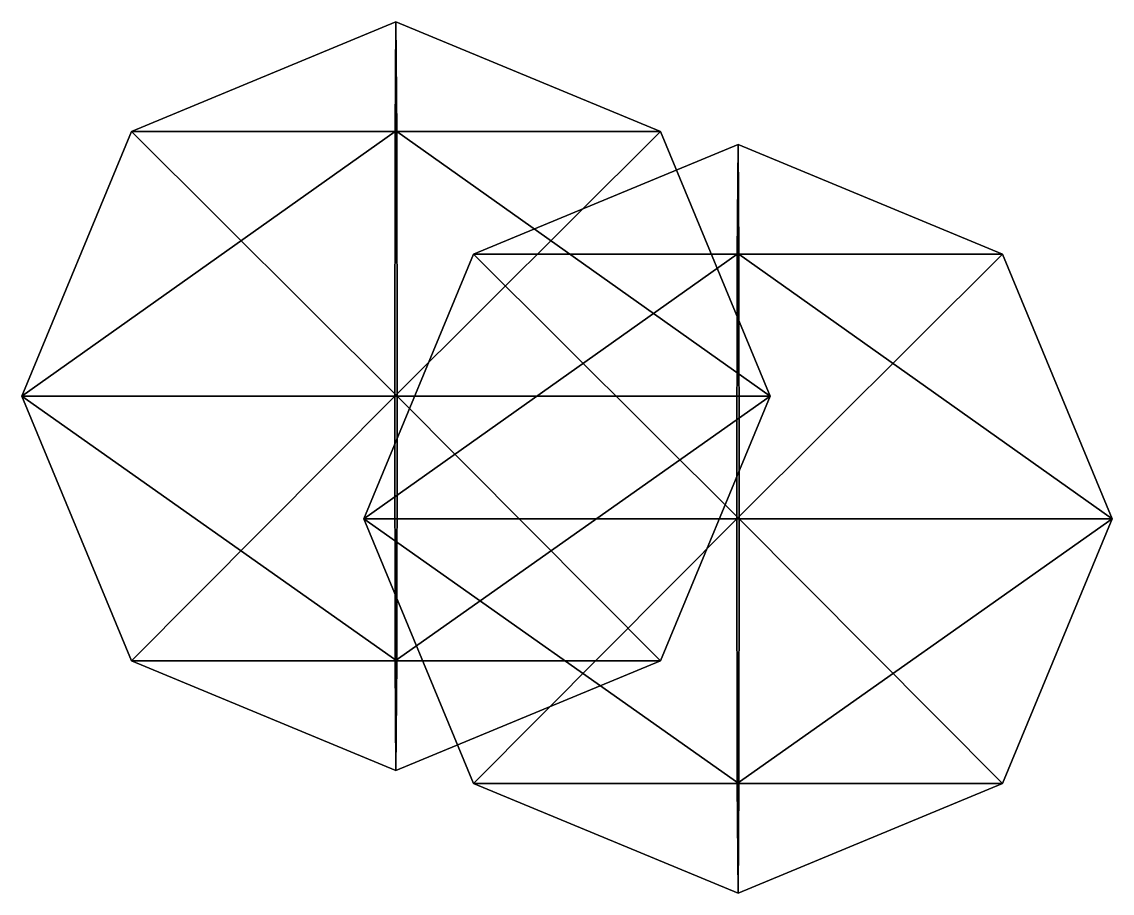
# Model space of a CAD drawing. Header units: metres. Extents: x -221 to 289, y -256 to 250.
# Drawn here: x -192.13 to -180.47, y -205.2 to -195.88 of the extents above; entities that cross this region are included whole.
import ezdxf

# ---------------------------------------------------------------- set-up
doc = ezdxf.new("R2010")
doc.units = ezdxf.units.M

msp = doc.modelspace()

# ---------------------------------------------------------------- linework, layer by layer
for p, q in [((-188.1301, -195.88477, -806.37885), (-190.95851, -197.05634, -806.3694)), ((-188.1301, -195.88477, -806.37885), (-188.13956, -197.05634, -809.2073)), ((-188.1301, -195.88477, -806.37885), (-185.30168, -197.05634, -806.3883)), ((-188.1301, -195.88477, -806.37885), (-188.12064, -197.05634, -803.5504)), ((-190.95851, -197.05634, -806.3694), (-192.13008, -199.88477, -806.3655)), ((-188.13956, -197.05634, -809.2073), (-192.13008, -199.88477, -806.3655)), ((-188.12064, -197.05634, -803.5504), (-190.95851, -197.05634, -806.3694)), ((-190.95851, -197.05634, -806.3694), (-188.13956, -197.05634, -809.2073)), ((-190.95851, -197.05634, -806.3694), (-188.11671, -199.88477, -802.37885)), ((-188.13956, -197.05634, -809.2073), (-188.14348, -199.88477, -810.37885)), ((-185.30168, -197.05634, -806.3883), (-188.14348, -199.88477, -810.37885)), ((-188.13956, -197.05634, -809.2073), (-185.30168, -197.05634, -806.3883)), ((-185.30168, -197.05634, -806.3883), (-188.12064, -197.05634, -803.5504)), ((-188.12064, -197.05634, -803.5504), (-184.13011, -199.88477, -806.3922)), ((-188.12064, -197.05634, -803.5504), (-188.11671, -199.88477, -802.37885)), ((-185.30168, -197.05634, -806.3883), (-184.13011, -199.88477, -806.3922)), ((-184.47287, -197.19757, -836.51965), (-187.30128, -198.36914, -836.5102)), ((-184.47287, -197.19757, -836.51965), (-184.48233, -198.36914, -839.3481)), ((-184.47287, -197.19757, -836.51965), (-181.64445, -198.36914, -836.5291)), ((-184.47287, -197.19757, -836.51965), (-184.46341, -198.36914, -833.6912)), ((-187.30128, -198.36914, -836.5102), (-188.47285, -201.19757, -836.5063)), ((-184.48233, -198.36914, -839.3481), (-188.47285, -201.19757, -836.5063)), ((-184.46341, -198.36914, -833.6912), (-187.30128, -198.36914, -836.5102)), ((-187.30128, -198.36914, -836.5102), (-184.48233, -198.36914, -839.3481)), ((-187.30128, -198.36914, -836.5102), (-184.45949, -201.19757, -832.51965)), ((-184.48233, -198.36914, -839.3481), (-184.48625, -201.19757, -840.51965)), ((-181.64445, -198.36914, -836.5291), (-184.48625, -201.19757, -840.51965)), ((-184.48233, -198.36914, -839.3481), (-181.64445, -198.36914, -836.5291)), ((-181.64445, -198.36914, -836.5291), (-184.46341, -198.36914, -833.6912)), ((-184.46341, -198.36914, -833.6912), (-180.47289, -201.19757, -836.533)), ((-184.46341, -198.36914, -833.6912), (-184.45949, -201.19757, -832.51965)), ((-181.64445, -198.36914, -836.5291), (-180.47289, -201.19757, -836.533)), ((-188.11671, -199.88477, -802.37885), (-192.13008, -199.88477, -806.3655)), ((-192.13008, -199.88477, -806.3655), (-188.14348, -199.88477, -810.37885)), ((-192.13008, -199.88477, -806.3655), (-188.12064, -202.7132, -803.5504)), ((-192.13008, -199.88477, -806.3655), (-190.95851, -202.7132, -806.3694)), ((-188.14348, -199.88477, -810.37885), (-190.95851, -202.7132, -806.3694)), ((-188.14348, -199.88477, -810.37885), (-184.13011, -199.88477, -806.3922)), ((-188.14348, -199.88477, -810.37885), (-188.13956, -202.7132, -809.2073)), ((-184.13011, -199.88477, -806.3922), (-188.13956, -202.7132, -809.2073)), ((-188.11671, -199.88477, -802.37885), (-188.12064, -202.7132, -803.5504)), ((-184.13011, -199.88477, -806.3922), (-188.11671, -199.88477, -802.37885)), ((-188.11671, -199.88477, -802.37885), (-185.30168, -202.7132, -806.3883)), ((-184.13011, -199.88477, -806.3922), (-185.30168, -202.7132, -806.3883)), ((-184.45949, -201.19757, -832.51965), (-188.47285, -201.19757, -836.5063)), ((-188.47285, -201.19757, -836.5063), (-184.48625, -201.19757, -840.51965)), ((-188.47285, -201.19757, -836.5063), (-184.46341, -204.026, -833.6912)), ((-188.47285, -201.19757, -836.5063), (-187.30128, -204.026, -836.5102)), ((-184.48625, -201.19757, -840.51965), (-187.30128, -204.026, -836.5102)), ((-184.48625, -201.19757, -840.51965), (-180.47289, -201.19757, -836.533)), ((-184.48625, -201.19757, -840.51965), (-184.48233, -204.026, -839.3481)), ((-180.47289, -201.19757, -836.533), (-184.48233, -204.026, -839.3481)), ((-184.45949, -201.19757, -832.51965), (-184.46341, -204.026, -833.6912)), ((-180.47289, -201.19757, -836.533), (-184.45949, -201.19757, -832.51965)), ((-184.45949, -201.19757, -832.51965), (-181.64445, -204.026, -836.5291)), ((-180.47289, -201.19757, -836.533), (-181.64445, -204.026, -836.5291)), ((-188.12064, -202.7132, -803.5504), (-190.95851, -202.7132, -806.3694)), ((-190.95851, -202.7132, -806.3694), (-188.13956, -202.7132, -809.2073)), ((-190.95851, -202.7132, -806.3694), (-188.1301, -203.88477, -806.37885)), ((-188.13956, -202.7132, -809.2073), (-185.30168, -202.7132, -806.3883)), ((-188.13956, -202.7132, -809.2073), (-188.1301, -203.88477, -806.37885)), ((-185.30168, -202.7132, -806.3883), (-188.1301, -203.88477, -806.37885)), ((-188.12064, -202.7132, -803.5504), (-188.1301, -203.88477, -806.37885)), ((-185.30168, -202.7132, -806.3883), (-188.12064, -202.7132, -803.5504)), ((-184.46341, -204.026, -833.6912), (-187.30128, -204.026, -836.5102)), ((-187.30128, -204.026, -836.5102), (-184.48233, -204.026, -839.3481)), ((-187.30128, -204.026, -836.5102), (-184.47287, -205.19757, -836.51965)), ((-184.48233, -204.026, -839.3481), (-181.64445, -204.026, -836.5291)), ((-184.48233, -204.026, -839.3481), (-184.47287, -205.19757, -836.51965)), ((-181.64445, -204.026, -836.5291), (-184.47287, -205.19757, -836.51965)), ((-184.46341, -204.026, -833.6912), (-184.47287, -205.19757, -836.51965)), ((-181.64445, -204.026, -836.5291), (-184.46341, -204.026, -833.6912))]:
    msp.add_line(p, q)
for points in [[(-188.12064, -197.05634, -803.5504), (-188.1301, -195.88477, -806.37885), (-190.95851, -197.05634, -806.3694), (-190.9584, -197.05623, -806.36926)], [(-190.95851, -197.05634, -806.3694), (-188.1301, -195.88477, -806.37885), (-188.13956, -197.05634, -809.2073), (-188.13945, -197.05623, -809.20715)], [(-188.13956, -197.05634, -809.2073), (-188.1301, -195.88477, -806.37885), (-185.30168, -197.05634, -806.3883), (-185.30157, -197.05623, -806.3882)], [(-185.30168, -197.05634, -806.3883), (-188.1301, -195.88477, -806.37885), (-188.12064, -197.05634, -803.5504), (-188.12053, -197.05623, -803.5503)], [(-192.13008, -199.88477, -806.3655), (-190.95851, -197.05634, -806.3694), (-188.13956, -197.05634, -809.2073), (-188.13945, -197.05623, -809.20715)], [(-188.11671, -199.88477, -802.37885), (-190.95851, -197.05634, -806.3694), (-192.13008, -199.88477, -806.3655), (-192.12997, -199.88466, -806.36536)], [(-192.13008, -199.88477, -806.3655), (-188.13956, -197.05634, -809.2073), (-188.14348, -199.88477, -810.37885), (-188.14337, -199.88466, -810.3787)], [(-188.11671, -199.88477, -802.37885), (-188.12064, -197.05634, -803.5504), (-190.95851, -197.05634, -806.3694), (-190.9584, -197.05623, -806.36926)], [(-188.14348, -199.88477, -810.37885), (-188.13956, -197.05634, -809.2073), (-185.30168, -197.05634, -806.3883), (-185.30157, -197.05623, -806.3882)], [(-188.14348, -199.88477, -810.37885), (-185.30168, -197.05634, -806.3883), (-184.13011, -199.88477, -806.3922), (-184.13, -199.88466, -806.3921)], [(-184.13011, -199.88477, -806.3922), (-185.30168, -197.05634, -806.3883), (-188.12064, -197.05634, -803.5504), (-188.12053, -197.05623, -803.5503)], [(-184.13011, -199.88477, -806.3922), (-188.12064, -197.05634, -803.5504), (-188.11671, -199.88477, -802.37885), (-188.11661, -199.88466, -802.3787)], [(-184.46341, -198.36914, -833.6912), (-184.47287, -197.19757, -836.51965), (-187.30128, -198.36914, -836.5102), (-187.30118, -198.36903, -836.5101)], [(-187.30128, -198.36914, -836.5102), (-184.47287, -197.19757, -836.51965), (-184.48233, -198.36914, -839.3481), (-184.48222, -198.36903, -839.34796)], [(-184.48233, -198.36914, -839.3481), (-184.47287, -197.19757, -836.51965), (-181.64445, -198.36914, -836.5291), (-181.64435, -198.36903, -836.529)], [(-181.64445, -198.36914, -836.5291), (-184.47287, -197.19757, -836.51965), (-184.46341, -198.36914, -833.6912), (-184.4633, -198.36903, -833.6911)], [(-188.47285, -201.19757, -836.5063), (-187.30128, -198.36914, -836.5102), (-184.48233, -198.36914, -839.3481), (-184.48222, -198.36903, -839.34796)], [(-184.45949, -201.19757, -832.51965), (-187.30128, -198.36914, -836.5102), (-188.47285, -201.19757, -836.5063), (-188.47275, -201.19746, -836.50616)], [(-188.47285, -201.19757, -836.5063), (-184.48233, -198.36914, -839.3481), (-184.48625, -201.19757, -840.51965), (-184.48615, -201.19746, -840.51953)], [(-184.45949, -201.19757, -832.51965), (-184.46341, -198.36914, -833.6912), (-187.30128, -198.36914, -836.5102), (-187.30118, -198.36903, -836.5101)], [(-184.48625, -201.19757, -840.51965), (-184.48233, -198.36914, -839.3481), (-181.64445, -198.36914, -836.5291), (-181.64435, -198.36903, -836.529)], [(-184.48625, -201.19757, -840.51965), (-181.64445, -198.36914, -836.5291), (-180.47289, -201.19757, -836.533), (-180.47278, -201.19746, -836.5329)], [(-180.47289, -201.19757, -836.533), (-181.64445, -198.36914, -836.5291), (-184.46341, -198.36914, -833.6912), (-184.4633, -198.36903, -833.6911)], [(-180.47289, -201.19757, -836.533), (-184.46341, -198.36914, -833.6912), (-184.45949, -201.19757, -832.51965), (-184.45938, -201.19746, -832.51953)], [(-188.14348, -199.88477, -810.37885), (-188.14348, -199.88477, -810.37885), (-192.13008, -199.88477, -806.3655), (-192.12997, -199.88466, -806.36536)], [(-188.12064, -202.7132, -803.5504), (-188.11671, -199.88477, -802.37885), (-192.13008, -199.88477, -806.3655), (-192.12997, -199.88466, -806.36536)], [(-190.95851, -202.7132, -806.3694), (-192.13008, -199.88477, -806.3655), (-188.14348, -199.88477, -810.37885), (-188.14337, -199.88466, -810.3787)], [(-188.12064, -202.7132, -803.5504), (-192.13008, -199.88477, -806.3655), (-190.95851, -202.7132, -806.3694), (-190.9584, -202.71309, -806.36926)], [(-190.95851, -202.7132, -806.3694), (-188.14348, -199.88477, -810.37885), (-188.13956, -202.7132, -809.2073), (-188.13945, -202.71309, -809.20715)], [(-188.13956, -202.7132, -809.2073), (-188.14348, -199.88477, -810.37885), (-184.13011, -199.88477, -806.3922), (-184.13, -199.88466, -806.3921)], [(-188.13956, -202.7132, -809.2073), (-184.13011, -199.88477, -806.3922), (-185.30168, -202.7132, -806.3883), (-185.30157, -202.71309, -806.3882)], [(-185.30168, -202.7132, -806.3883), (-188.11671, -199.88477, -802.37885), (-188.12064, -202.7132, -803.5504), (-188.12053, -202.71309, -803.5503)], [(-185.30168, -202.7132, -806.3883), (-184.13011, -199.88477, -806.3922), (-188.11671, -199.88477, -802.37885), (-188.11661, -199.88466, -802.3787)], [(-184.48625, -201.19757, -840.51965), (-184.48625, -201.19757, -840.51965), (-188.47285, -201.19757, -836.5063), (-188.47275, -201.19746, -836.50616)], [(-184.46341, -204.026, -833.6912), (-184.45949, -201.19757, -832.51965), (-188.47285, -201.19757, -836.5063), (-188.47275, -201.19746, -836.50616)], [(-187.30128, -204.026, -836.5102), (-188.47285, -201.19757, -836.5063), (-184.48625, -201.19757, -840.51965), (-184.48615, -201.19746, -840.51953)], [(-184.46341, -204.026, -833.6912), (-188.47285, -201.19757, -836.5063), (-187.30128, -204.026, -836.5102), (-187.30118, -204.0259, -836.5101)], [(-187.30128, -204.026, -836.5102), (-184.48625, -201.19757, -840.51965), (-184.48233, -204.026, -839.3481), (-184.48222, -204.0259, -839.34796)], [(-184.48233, -204.026, -839.3481), (-184.48625, -201.19757, -840.51965), (-180.47289, -201.19757, -836.533), (-180.47278, -201.19746, -836.5329)], [(-184.48233, -204.026, -839.3481), (-180.47289, -201.19757, -836.533), (-181.64445, -204.026, -836.5291), (-181.64435, -204.0259, -836.529)], [(-181.64445, -204.026, -836.5291), (-184.45949, -201.19757, -832.51965), (-184.46341, -204.026, -833.6912), (-184.4633, -204.0259, -833.6911)], [(-181.64445, -204.026, -836.5291), (-180.47289, -201.19757, -836.533), (-184.45949, -201.19757, -832.51965), (-184.45938, -201.19746, -832.51953)], [(-188.13956, -202.7132, -809.2073), (-188.13956, -202.7132, -809.2073), (-190.95851, -202.7132, -806.3694), (-190.9584, -202.71309, -806.36926)], [(-188.1301, -203.88477, -806.37885), (-188.12064, -202.7132, -803.5504), (-190.95851, -202.7132, -806.3694), (-190.9584, -202.71309, -806.36926)], [(-188.1301, -203.88477, -806.37885), (-190.95851, -202.7132, -806.3694), (-188.13956, -202.7132, -809.2073), (-188.13945, -202.71309, -809.20715)], [(-188.1301, -203.88477, -806.37885), (-188.13956, -202.7132, -809.2073), (-185.30168, -202.7132, -806.3883), (-185.30157, -202.71309, -806.3882)], [(-188.1301, -203.88477, -806.37885), (-185.30168, -202.7132, -806.3883), (-188.12064, -202.7132, -803.5504), (-188.12053, -202.71309, -803.5503)], [(-184.48233, -204.026, -839.3481), (-184.48233, -204.026, -839.3481), (-187.30128, -204.026, -836.5102), (-187.30118, -204.0259, -836.5101)], [(-184.47287, -205.19757, -836.51965), (-184.46341, -204.026, -833.6912), (-187.30128, -204.026, -836.5102), (-187.30118, -204.0259, -836.5101)], [(-184.47287, -205.19757, -836.51965), (-187.30128, -204.026, -836.5102), (-184.48233, -204.026, -839.3481), (-184.48222, -204.0259, -839.34796)], [(-184.47287, -205.19757, -836.51965), (-184.48233, -204.026, -839.3481), (-181.64445, -204.026, -836.5291), (-181.64435, -204.0259, -836.529)], [(-184.47287, -205.19757, -836.51965), (-181.64445, -204.026, -836.5291), (-184.46341, -204.026, -833.6912), (-184.4633, -204.0259, -833.6911)]]:
    msp.add_3dface(points)

doc.saveas('drawing.dxf')
